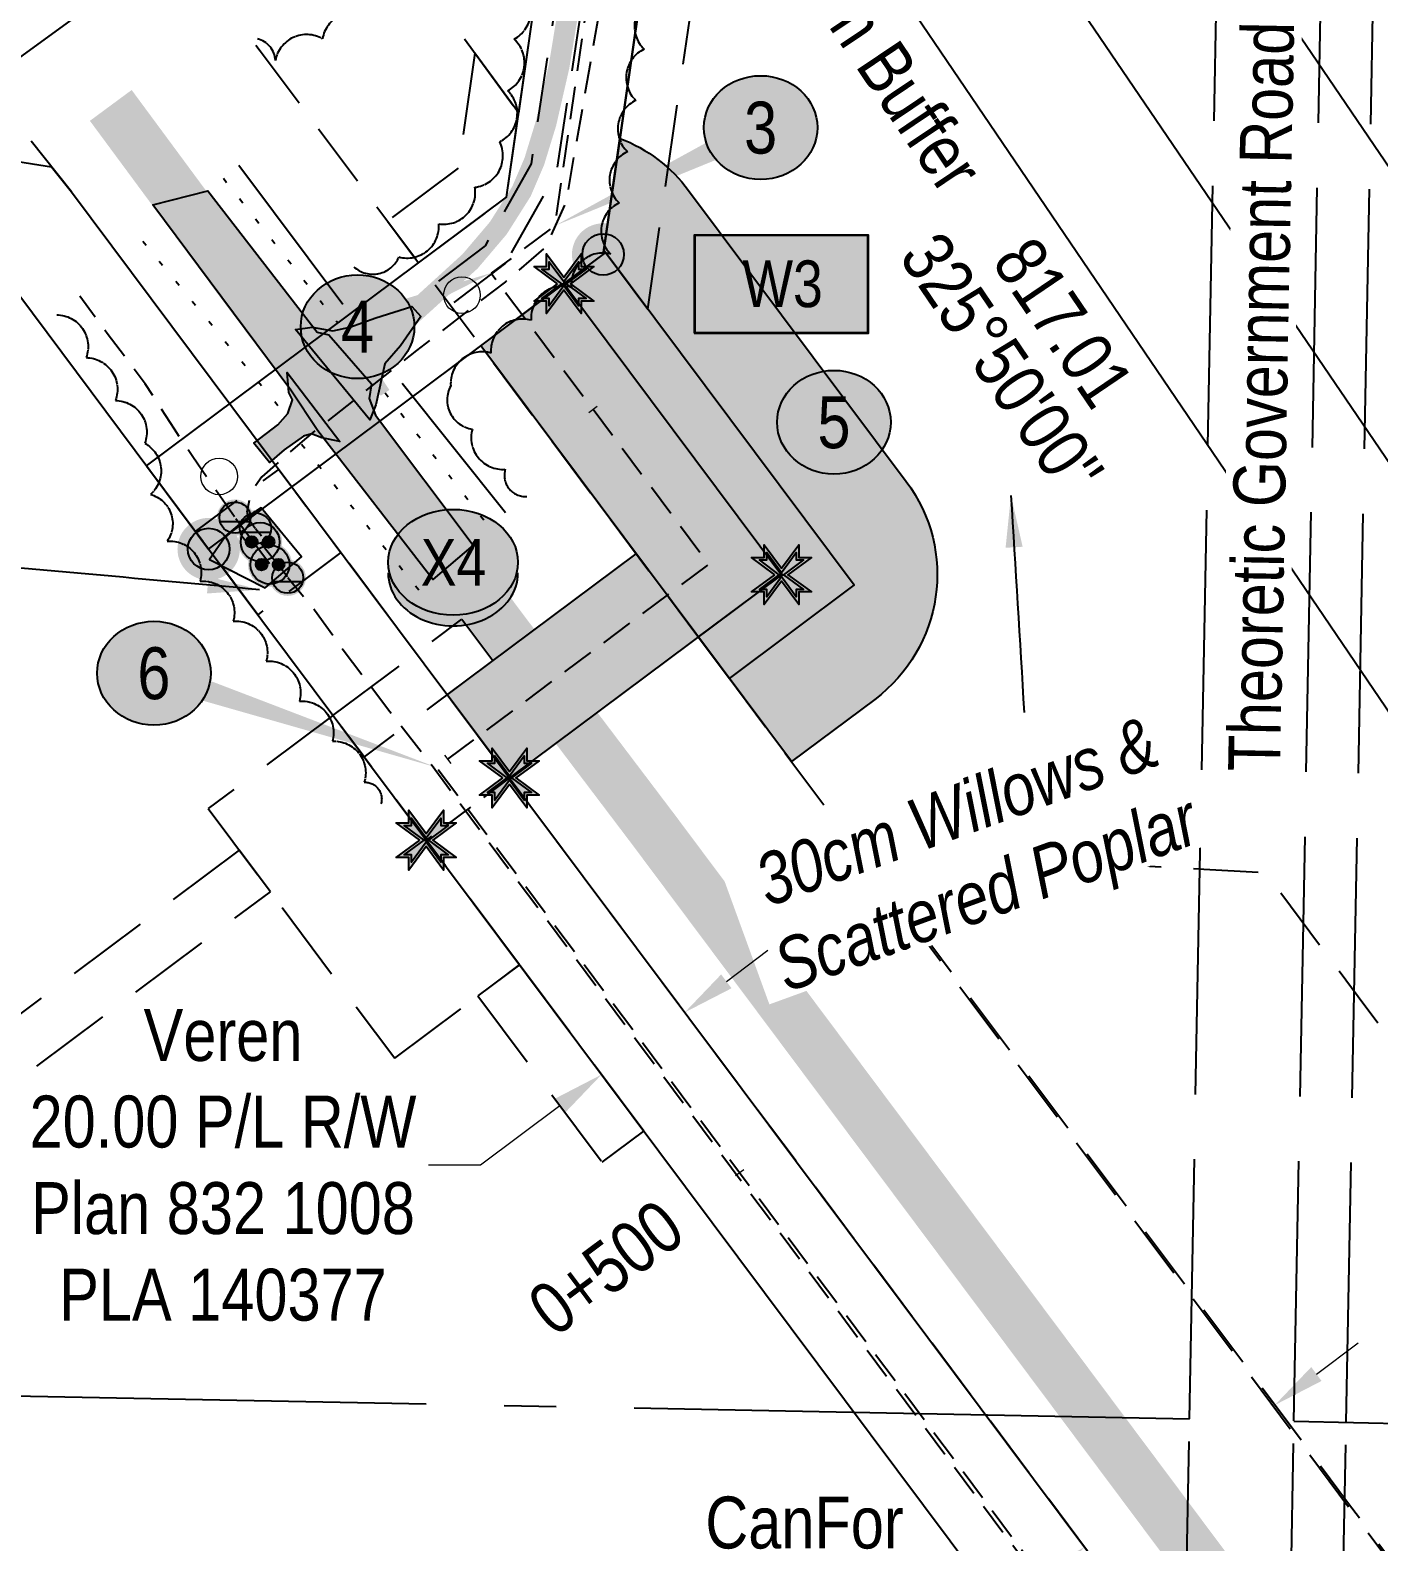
# Model space of a CAD drawing. Extents: x 413456 to 426437, y 6044251 to 6059667.
# Drawn here: x 414150.7 to 414410.4, y 6058723.1 to 6059014.2 of the extents above; entities that cross this region are included whole.
import ezdxf
from ezdxf.enums import TextEntityAlignment as Align

# ---------------------------------------------------------------- set-up
doc = ezdxf.new("R2010")
doc.units = 0
doc.header["$LTSCALE"] = 5
doc.header["$PDSIZE"] = 0.5
for name, pattern in [('0', [1, 1, 0]), ('foc-ACCESSROAD', [3.75, 2.5, -1.25]), ('foc-QUARTERLINE', [33, 25, -3, 2, -3]), ('foc-TIELINE', [1.875, 1.25, -0.625]), ('foc-TOPO', [1, 0.2, -0.8]), ('foc-TRAV', [1.875, 1.25, -0.625]), ('foc-UNSURVEYED', [12.5, 10, -2.5]), ('HIDDEN2', [4.7625, 3.175, -1.5875]), ('UG_PIPE', [1.875, 1.25, -0.625])]:
    doc.linetypes.add(name, pattern=pattern)
doc.layers.get('Defpoints').update_dxf_attribs({"color": 9})
for name, color, linetype in [('AS-FENCE', 48, 'foc-FENCE'), ('AS-PIPE-UG', 44, 'UG_PIPE'), ('AS-ROADS', 254, 'Continuous'), ('AS-SYMBOL', 7, 'Continuous'), ('C-RW', 13, 'Continuous'), ('CG-NOTES', 7, 'Continuous'), ('F-AR', 190, 'foc-ACCESSROAD'), ('F-RW', 190, 'Continuous'), ('F-WS', 190, 'foc-ACCESSROAD'), ('L-BD', 7, 'Continuous'), ('L-MON', 1, 'Continuous'), ('L-QSEC', 8, 'foc-QUARTERLINE'), ('L-ROAD-T', 7, 'Continuous'), ('L-USEC', 7, 'foc-UNSURVEYED'), ('P-BUFFER-H 30m', 51, 'Continuous'), ('P-BUFFER-T', 40, 'Continuous'), ('P-CROSSINGS', 250, 'Continuous'), ('P-ELEVATION', 7, 'Continuous'), ('P-PROPOSED', 10, 'Continuous'), ('P-PROPOSED-H', 21, 'Continuous'), ('P-TEMP-H', 41, 'Continuous'), ('P-TEMP_WORKSPACE', 46, 'Continuous'), ('P-TRAV', 4, 'foc-TRAV'), ('T-BUSH', 110, '0'), ('T-BUSH-T', 110, 'Continuous'), ('T-EXISTING RTF', 220, 'HIDDEN2'), ('T-GENERAL', 48, 'foc-TOPO'), ('T-SLOPE', 48, 'Continuous'), ('T-TIE', 201, 'foc-TIELINE')]:
    doc.layers.add(name, color=color, linetype=linetype)
for name, color, linetype, lineweight in [('AS-GENERAL', 48, 'Continuous', 18), ('C-RW-T', 13, 'Continuous', 9), ('F-AR-T', 190, 'Continuous', 9), ('T-TIE-T', 201, 'Continuous', 18)]:
    doc.layers.add(name, color=color, linetype=linetype, lineweight=lineweight)
doc.layers.add('AS-PIPE-AG', color=7, linetype='Continuous', true_color=0x7d00fa)
doc.layers.add('P-100m WELL BORE BUFFER', color=7, linetype='Continuous', true_color=0xf5ffd6)
doc.styles.add('80', font='ARIALN.TTF', dxfattribs={"height": 10})
doc.styles.add('80CG', font='ARIALN.TTF', dxfattribs={"height": 10})
doc.styles.add('80L', font='ARIALN.TTF', dxfattribs={"height": 10})
doc.styles.add('80LS', font='ARIALNI.TTF', dxfattribs={"height": 10})
doc.styles.add('Crossing', font='ARIALN.TTF', dxfattribs={"height": 10})
doc.styles.add('foc-LtypeFont', font='ARIALN.TTF', dxfattribs={"height": 7.35})
doc.linetypes.add('foc-FENCE', pattern='A,10,-1,["X",foc-LtypeFont,S=0.2,R=0,X=-0.625,Y=-0.75],-1.24', length=12.24)
doc.dimstyles.new('Compass 5 000', dxfattribs={"dimscale": 5, "dimtxt": 9, "dimasz": 2, "dimexe": 0.2, "dimexo": 0.0625, "dimgap": 0.5, "dimtad": 0, "dimtih": 1, "dimtoh": 1, "dimzin": 0, "dimdsep": 46, "dimtxsty": '80CG', "dimcen": 0.1, "dimse1": 1, "dimse2": 1, "dimclrd": 256, "dimclrt": 256, "dimaunit": 1, "dimadec": 4, "dimazin": 0, "dimtfac": 0.06, "dimtofl": 0, "dimtmove": 0, "dimatfit": 1, "dimfxl": 0.2, "dimtolj": 1, "dimtzin": 0, "dimlwd": -1, "dimarcsym": 0})

# ---------------------------------------------------------------- blocks, each defined once
blk = doc.blocks.new('Temp_Area_Small_Pink')
at = {"true_color": 0xff8aff}
h = blk.add_hatch(color=211, dxfattribs=at)
h.dxf.hatch_style = 1
h.paths.add_polyline_path([(-16.83, -9.44), (16.33, -9.44), (16.33, 9.05), (-16.83, 9.05)])
at = {"color": 250}
for points in [[(-17.03, -9.64), (16.53, -9.64), (16.53, 9.25), (-17.03, 9.25)], [(-16.93, -9.54), (16.43, -9.54), (16.43, 9.15), (-16.93, 9.15)]]:
    blk.add_lwpolyline(points, close=True, dxfattribs=at)
at = {"color": 250, "style": '80L'}
blk.add_attdef('TEMPORARY', text='', height=9, dxfattribs=at).set_placement((0, -0.15), align=Align.MIDDLE_CENTER)
blk = doc.blocks.new('*D88')
at = {"layer": 'C-RW-T', "transparency": 16777216}
for p, q in [((414284.76, 6058831.02), (414292.77, 6058837.01)), ((414252.73, 6058807.08), (414237.4, 6058795.62)), ((414237.4, 6058795.62), (414227.4, 6058795.62))]:
    blk.add_line(p, q, dxfattribs=at)
for points in [[(414283.76, 6058832.36), (414285.76, 6058829.69), (414276.75, 6058825.04)], [(414251.73, 6058808.41), (414253.73, 6058805.74), (414260.74, 6058813.07)]]:
    blk.add_solid(points, dxfattribs=at)
at = {"layer": 'Defpoints', "color": 0, "transparency": 16777216}
for p in [(414245.07, 6058867.42), (414229.06, 6058855.45), (414260.74, 6058813.07)]:
    blk.add_point(p, dxfattribs=at)
at = {"layer": 'C-RW-T', "transparency": 16777216, "insert": (414187.86, 6058795.62), "char_height": 10, "attachment_point": 5, "style": '80CG'}
blk.add_mtext('\\A1;Veren\\P20.00 P/L R/W\\PPlan 832 1008\\PPLA 140377', dxfattribs=at)
blk = doc.blocks.new('*D90')
at = {"layer": 'C-RW-T', "transparency": 16777216}
for p, q in [((414394.31, 6058684.45), (414402.32, 6058690.43)), ((414362.28, 6058660.5), (414354.27, 6058654.52)), ((414354.27, 6058654.52), (414344.27, 6058654.52))]:
    blk.add_line(p, q, dxfattribs=at)
for points in [[(414393.32, 6058685.78), (414395.31, 6058683.11), (414386.3, 6058678.46)], [(414361.28, 6058661.84), (414363.28, 6058659.17), (414370.29, 6058666.49)]]:
    blk.add_solid(points, dxfattribs=at)
at = {"layer": 'Defpoints', "color": 0, "transparency": 16777216}
for p in [(414325.39, 6058759.95), (414309.38, 6058747.98), (414370.29, 6058666.49)]:
    blk.add_point(p, dxfattribs=at)
at = {"layer": 'C-RW-T', "transparency": 16777216, "insert": (414304.73, 6058654.52), "char_height": 10, "attachment_point": 5, "style": '80CG'}
blk.add_mtext('\\A1;Veren\\P20.00 P/L R/W\\PPlan 832 1008\\PPLA 140377', dxfattribs=at)
blk = doc.blocks.new('*D97')
at = {"layer": 'C-RW-T', "transparency": 16777216}
for p, q in [((414244, 6059061.98), (414116.34, 6059080.44)), ((414283.58, 6059056.26), (414293.48, 6059054.83))]:
    blk.add_line(p, q, dxfattribs=at)
for points in [[(414244.24, 6059063.63), (414243.76, 6059060.33), (414253.89, 6059060.55)], [(414283.82, 6059057.91), (414283.34, 6059054.61), (414273.68, 6059057.69)]]:
    blk.add_solid(points, dxfattribs=at)
at = {"layer": 'Defpoints', "color": 0, "transparency": 16777216}
for p in [(414273.68, 6059057.69), (414252.92, 6059053.79), (414272.7, 6059050.93)]:
    blk.add_point(p, dxfattribs=at)
at = {"layer": 'C-RW-T', "transparency": 16777216, "insert": (414076.8, 6059080.44), "char_height": 10, "attachment_point": 5, "style": '80CG', "bg_fill": 3, "box_fill_scale": 1.1, "bg_fill_color": 256, "bg_fill_true_color": 13158600, "bg_fill_transparency": 0}
blk.add_mtext('\\A1;Veren\\P20.00 P/L R/W \\PPlan 832 1048\\PPLA 830001', dxfattribs=at)
blk = doc.blocks.new('*D99')
at = {"layer": 'Defpoints', "color": 0, "transparency": 16777216}
for p in [(414258.79, 6059031.38), (414250.57, 6059010.49), (414255.51, 6059009.74)]:
    blk.add_point(p, dxfattribs=at)
at = {"layer": 'F-AR-T', "transparency": 16777216}
for p, q in [((414243.96, 6059033.62), (414186.02, 6059042.39)), ((414268.68, 6059029.88), (414278.56, 6059028.39))]:
    blk.add_line(p, q, dxfattribs=at)
for points in [[(414244.21, 6059035.27), (414243.71, 6059031.98), (414253.85, 6059032.13)], [(414268.93, 6059031.53), (414268.43, 6059028.24), (414258.79, 6059031.38)]]:
    blk.add_solid(points, dxfattribs=at)
at = {"layer": 'F-AR-T', "transparency": 16777216, "insert": (414151.73, 6059042.39), "char_height": 10, "attachment_point": 5, "style": '80CG', "bg_fill": 3, "box_fill_scale": 1.1, "bg_fill_color": 256, "bg_fill_true_color": 13158600, "bg_fill_transparency": 0}
blk.add_mtext('\\A1;PGI\\P5.00 A/R\\PLOC 200764', dxfattribs=at)
blk = doc.blocks.new('*D106')
at = {"layer": 'Defpoints', "color": 0, "transparency": 16777216}
for p in [(414406.77, 6058727.44), (414353.73, 6058722.05), (414370.15, 6058700.07)]:
    blk.add_point(p, dxfattribs=at)
at = {"layer": 'F-AR-T', "transparency": 16777216}
for p, q in [((414398.36, 6058755.4), (414406.37, 6058761.39)), ((414345.72, 6058716.06), (414337.71, 6058710.07)), ((414337.71, 6058710.07), (414327.71, 6058710.07))]:
    blk.add_line(p, q, dxfattribs=at)
for points in [[(414397.36, 6058756.74), (414399.35, 6058754.07), (414390.35, 6058749.42)], [(414344.72, 6058717.39), (414346.71, 6058714.72), (414353.73, 6058722.05)]]:
    blk.add_solid(points, dxfattribs=at)
at = {"layer": 'F-AR-T', "transparency": 16777216, "insert": (414299.81, 6058710.07), "char_height": 10, "attachment_point": 5, "style": '80CG'}
blk.add_mtext('\\A1;CanFor\\P45.72 A/R\\PDLO 3280', dxfattribs=at)
blk = doc.blocks.new('PIG')
h = blk.add_hatch(color=255)
h.dxf.hatch_style = 1
edge = h.paths.add_edge_path()
edge.add_arc((0, 0), 0.85, 0, 360)
at = {"layer": 'AS-SYMBOL'}
h = blk.add_hatch(color=13, dxfattribs=at)
h.dxf.hatch_style = 1
h.paths.add_polyline_path([(-0.101, 0.005, 1), (-0.551, 0.005, 1)])
h = blk.add_hatch(color=13, dxfattribs=at)
h.dxf.hatch_style = 1
h.paths.add_polyline_path([(0.101, 0.005, 1), (0.551, 0.005, 1)])
at = {"layer": 'AS-SYMBOL', "color": 13}
for centre, radius in [((0, 0), 0.75), ((-0.326, 0.005), 0.225), ((0.326, 0.005), 0.225)]:
    blk.add_circle(centre, radius, dxfattribs=at)
blk = doc.blocks.new('RISER')
h = blk.add_hatch(color=255)
h.dxf.hatch_style = 1
edge = h.paths.add_edge_path()
edge.add_arc((0, 0), 0.7, 0, 360)
blk.add_hatch(color=13).paths.add_polyline_path([(0.581, -0.15), (-0.581, -0.15, 0.774597)])
at = {"color": 13}
blk.add_line((-0.581, -0.15), (0.581, -0.15), dxfattribs=at)
blk.add_circle((0, 0), 0.6, dxfattribs=at)
blk = doc.blocks.new('fdia')
at = {"color": 255, "const_width": 1}
blk.add_lwpolyline([(-0.5, 0, 1), (0.5, 0, 1)], format="xyb", close=True, dxfattribs=at)
blk = doc.blocks.new('Fdiaa')
blk.add_blockref('fdia', (0, 0))
blk = doc.blocks.new('fdib')
at = {"color": 1, "const_width": 1.6}
blk.add_lwpolyline([(-0.4, 0, 1), (0.4, 0, 1)], format="xyb", close=True, dxfattribs=at)
at = {"color": 1}
blk.add_circle((0, 0), 0.8, dxfattribs=at)
blk = doc.blocks.new('Fdibb')
blk.add_blockref('fdib', (0, 0))
blk = doc.blocks.new('fdicc')
for name in ['Fdibb', 'Fdiaa']:
    blk.add_blockref(name, (0, 0))
blk = doc.blocks.new('FDI')
blk.add_blockref('fdicc', (0, 0))
blk = doc.blocks.new('*U247')
at = {"layer": 'P-ELEVATION'}
h = blk.add_hatch(color=111, dxfattribs=at)
h.dxf.hatch_style = 1
edge = h.paths.add_edge_path()
edge.add_ellipse((0, 0), major_axis=(-10.94, 0), ratio=0.913794, start_angle=0, end_angle=360)
at = {"layer": 'P-ELEVATION', "color": 7, "flags": 128}
blk.add_lwpolyline([(0, 0, 5, 0, 0), (-39.64, -18.91, 0, 0, 0)], format="xyseb", dxfattribs=at)
at = {"layer": 'P-ELEVATION', "color": 7}
blk.add_ellipse((0, 0), major_axis=(-10.94, 0), ratio=0.913794, dxfattribs=at)
at = {"layer": 'P-ELEVATION', "style": '80'}
blk.add_attdef('BEND', text='', height=10, dxfattribs=at).set_placement((0, 0), align=Align.MIDDLE_CENTER)
blk = doc.blocks.new('*U246')
at = {"layer": 'P-ELEVATION'}
h = blk.add_hatch(color=111, dxfattribs=at)
h.dxf.hatch_style = 1
edge = h.paths.add_edge_path()
edge.add_ellipse((0, 0), major_axis=(-10.94, 0), ratio=0.913794, start_angle=0, end_angle=360)
at = {"layer": 'P-ELEVATION', "color": 7, "flags": 128}
blk.add_lwpolyline([(0, 0, 5, 0, 0), (54.47, -18.16, 0, 0, 0)], format="xyseb", dxfattribs=at)
at = {"layer": 'P-ELEVATION', "color": 7}
blk.add_ellipse((0, 0), major_axis=(-10.94, 0), ratio=0.913794, dxfattribs=at)
at = {"layer": 'P-ELEVATION', "style": '80'}
blk.add_attdef('BEND', text='', height=10, dxfattribs=at).set_placement((0, 0), align=Align.MIDDLE_CENTER)
blk = doc.blocks.new('TEMP')
h = blk.add_hatch(color=255)
h.dxf.hatch_style = 1
h.paths.add_polyline_path([(0, 0.251), (-0.666, 1.152), (-0.666, 0.666), (-1.152, 0.666), (-0.251, 0), (-1.152, -0.666), (-0.666, -0.666), (-0.666, -1.152), (0, -0.251), (0.666, -1.152), (0.666, -0.666), (1.152, -0.666), (0.251, 0), (1.152, 0.666), (0.666, 0.666), (0.666, 1.152)])
h.paths.add_polyline_path([(0.566, 0.849), (0.566, 0.566), (0.849, 0.566), (0.083, 0), (0.849, -0.566), (0.566, -0.566), (0.566, -0.849), (0, -0.083), (-0.566, -0.849), (-0.566, -0.566), (-0.849, -0.566), (-0.083, 0), (-0.849, 0.566), (-0.566, 0.566), (-0.566, 0.849), (0, 0.083)], flags=16)
h = blk.add_hatch(color=1)
h.dxf.hatch_style = 1
h.paths.add_polyline_path([(0, 0.083), (-0.566, 0.849), (-0.566, 0.566), (-0.849, 0.566), (-0.083, 0), (-0.849, -0.566), (-0.566, -0.566), (-0.566, -0.849), (0, -0.083), (0.566, -0.849), (0.566, -0.566), (0.849, -0.566), (0.083, 0), (0.849, 0.566), (0.566, 0.566), (0.566, 0.849)])
at = {"color": 1}
for p, q in [((-0.083, 0), (0.083, 0)), ((0, 0.083), (0, -0.083))]:
    blk.add_line(p, q, dxfattribs=at)
at = {"color": 255, "flags": 128}
blk.add_lwpolyline([(-0.251, 0), (-1.152, 0.666), (-0.666, 0.666), (-0.666, 1.152), (0, 0.251), (0.666, 1.152), (0.666, 0.666), (1.152, 0.666), (0.251, 0), (1.152, -0.666), (0.666, -0.666), (0.666, -1.152), (0, -0.251), (-0.666, -1.152), (-0.666, -0.666), (-1.152, -0.666)], close=True, dxfattribs=at)
at = {"color": 1, "flags": 128}
blk.add_lwpolyline([(-0.083, 0), (-0.849, 0.566), (-0.566, 0.566), (-0.566, 0.849), (0, 0.083), (0.566, 0.849), (0.566, 0.566), (0.849, 0.566), (0.083, 0), (0.849, -0.566), (0.566, -0.566), (0.566, -0.849), (0, -0.083), (-0.566, -0.849), (-0.566, -0.566), (-0.849, -0.566)], close=True, dxfattribs=at)
blk = doc.blocks.new('xing2')
h = blk.add_hatch(color=50)
h.dxf.hatch_style = 1
edge = h.paths.add_edge_path()
edge.add_ellipse((0, 0), major_axis=(-12.5, 0), ratio=0.816297, start_angle=0, end_angle=360)
h = blk.add_hatch(color=250)
h.dxf.hatch_style = 1
edge = h.paths.add_edge_path()
edge.add_ellipse((0, -2.05), major_axis=(-12.5, 0), ratio=0.816297, start_angle=0, end_angle=180)
edge.add_line((12.5, -2.05), (12.5, 0))
edge.add_ellipse((0, 0), major_axis=(-12.5, 0), ratio=0.816297, start_angle=0, end_angle=180, ccw=False)
edge.add_line((-12.5, 0), (-12.5, -2.05))
at = {"color": 250}
blk.add_ellipse((0, 0), major_axis=(-12.5, 0), ratio=0.816297, dxfattribs=at)
blk.add_ellipse((0, -2.05), major_axis=(-12.5, 0), ratio=0.816297, start_param=0, end_param=3.141593, dxfattribs=at)
at = {"color": 250, "style": 'Crossing'}
blk.add_attdef('CROSSING', text='', height=9, dxfattribs=at).set_placement((0.09, 0.02), align=Align.MIDDLE_CENTER)
at = {"color": 250, "style": 'Crossing', "flags": 1}
for tag, p in [('OWNER', (0.09, -12.49)), ('DESCRIPTION', (0.09, -25.77)), ('LOCATION', (0.09, -39.3)), ('DWG_REF', (0.09, -52.84))]:
    blk.add_attdef(tag, text='', height=9, dxfattribs=at).set_placement(p, align=Align.MIDDLE_CENTER)
blk = doc.blocks.new('*U294')
at = {"layer": 'P-ELEVATION'}
h = blk.add_hatch(color=111, dxfattribs=at)
h.dxf.hatch_style = 1
edge = h.paths.add_edge_path()
edge.add_ellipse((0, 0), major_axis=(-10.94, 0), ratio=0.913794, start_angle=0, end_angle=360)
at = {"layer": 'P-ELEVATION', "color": 7, "flags": 128}
blk.add_lwpolyline([(0, 0, 5, 0, 0), (-24.11, -27.34, 0, 0, 0)], format="xyseb", dxfattribs=at)
at = {"layer": 'P-ELEVATION', "color": 7}
blk.add_ellipse((0, 0), major_axis=(-10.94, 0), ratio=0.913794, dxfattribs=at)
at = {"layer": 'P-ELEVATION', "style": '80'}
blk.add_attdef('BEND', text='', height=10, dxfattribs=at).set_placement((0, 0), align=Align.MIDDLE_CENTER)
blk = doc.blocks.new('*U300')
at = {"layer": 'P-ELEVATION'}
h = blk.add_hatch(color=111, dxfattribs=at)
h.dxf.hatch_style = 1
edge = h.paths.add_edge_path()
edge.add_ellipse((0, 0), major_axis=(-10.94, 0), ratio=0.913794, start_angle=0, end_angle=360)
at = {"layer": 'P-ELEVATION', "color": 7, "flags": 128}
blk.add_lwpolyline([(0, 0, 5, 0, 0), (25.88, 10.4, 0, 0, 0)], format="xyseb", dxfattribs=at)
at = {"layer": 'P-ELEVATION', "color": 7}
blk.add_ellipse((0, 0), major_axis=(-10.94, 0), ratio=0.913794, dxfattribs=at)
at = {"layer": 'P-ELEVATION', "style": '80'}
blk.add_attdef('BEND', text='', height=10, dxfattribs=at).set_placement((0, 0), align=Align.MIDDLE_CENTER)

msp = doc.modelspace()

# ---------------------------------------------------------------- hatches: boundary and pattern name
at = {"layer": 'AS-ROADS'}
h = msp.add_hatch(color=256, dxfattribs=at)
h.dxf.hatch_style = 1
h.paths.add_polyline_path([(414236.029, 6058915.007), (414228.277, 6058908.436), (414206.145, 6058937.06), (414200.904, 6058944.868), (414174.376, 6058980.534), (414184.943, 6058983.23), (414205.991, 6058956.008), (414208.259, 6058955.538), (414216.46, 6058946.06), (414215.992, 6058943.243), (414217.213, 6058940.077)])
h = msp.add_hatch(color=256, dxfattribs=at)
h.dxf.hatch_style = 1
h.paths.add_polyline_path([(414217.302, 6058958.814), (414224.196, 6058960.984), (414225.953, 6058959.042), (414222.044, 6058953.38), (414218.994, 6058949.962), (414217.29, 6058942.02), (414216.107, 6058939.141), (414201.79, 6058956.583), (414205.024, 6058956.991), (414208.977, 6058956.276), (414212.249, 6058956.991)])
h = msp.add_hatch(color=256, dxfattribs=at)
h.dxf.hatch_style = 1
h.paths.add_polyline_path([(414200.504, 6058944.45), (414200.215, 6058948.239), (414210.336, 6058934.992), (414206.899, 6058935.711), (414204.918, 6058936.478), (414203.353, 6058936.009), (414199.63, 6058933.386), (414196.823, 6058930.923), (414193.819, 6058934.66), (414198.396, 6058938.191), (414200.356, 6058940.385), (414201.227, 6058942.996)])
at = {"layer": 'P-BUFFER-H 30m'}
h = msp.add_hatch(color=256, dxfattribs=at)
h.dxf.hatch_style = 1
edge = h.paths.add_edge_path()
edge.add_arc((414253.485, 6058965.383), 29.987, 36.77538, 68.90893, ccw=False)
edge.add_line((414277.504, 6058983.335), (414319.393, 6058927.291))
edge.add_arc((414295.374, 6058909.338), 29.987, -53.22462, 36.77538, ccw=False)
edge.add_line((414313.326, 6058885.319), (414297.314, 6058873.351))
edge.add_line((414297.314, 6058873.351), (414237.48, 6058953.403))
edge.add_line((414237.48, 6058953.403), (414261.038, 6058971))
edge.add_line((414261.038, 6058971), (414264.275, 6058993.361))
at = {"layer": 'P-PROPOSED-H'}
h = msp.add_hatch(color=256, dxfattribs=at)
h.dxf.hatch_style = 1
h.paths.add_polyline_path([(414295.374, 6058909.338), (414242.996, 6058870.19), (414231.028, 6058886.202), (414267.393, 6058913.383), (414237.472, 6058953.415), (414253.485, 6058965.383)])
at = {"layer": 'P-TEMP-H'}
h = msp.add_hatch(color=256, dxfattribs=at)
h.dxf.hatch_style = 1
h.paths.add_polyline_path([(414261.505, 6058971.348), (414253.485, 6058965.383), (414295.374, 6058909.338), (414279.361, 6058897.37), (414285.345, 6058889.363), (414309.364, 6058907.316)])

# ---------------------------------------------------------------- linework, layer by layer
at = {"layer": 'AS-FENCE', "flags": 128}
msp.add_lwpolyline([(414188.304, 6058916.656), (414185.249, 6058912.23), (414195.947, 6058906.806), (414202.999, 6058912.76), (414195.233, 6058922.23), (414194.112, 6058921.524)], dxfattribs=at)
at = {"layer": 'AS-GENERAL', "flags": 128}
for points, const_width in [([(414210.015, 6058957.781), (414219.065, 6058944.361)], 1.999), ([(414188.304, 6058916.656), (414194.112, 6058921.524)], 0.5)]:
    msp.add_lwpolyline(points, dxfattribs=dict(at, const_width=const_width))
at = {"layer": 'AS-GENERAL'}
for centre in [(414233.858, 6058963.172), (414187.122, 6058928.258)]:
    msp.add_circle(centre, 3.524, dxfattribs=at)
at = {"layer": 'AS-PIPE-AG', "flags": 128}
for points in [[(414196.834, 6058911.42), (414190.302, 6058920.089)], [(414194.14, 6058918.202), (414195.256, 6058916.802)], [(414195.085, 6058915.523), (414200.26, 6058908.959)]]:
    msp.add_lwpolyline(points, dxfattribs=at)
at = {"layer": 'AS-PIPE-UG', "flags": 128}
for points in [[(414275.55, 6059137.468), (414276.806, 6059132.738), (414276.337, 6059127.432), (414276.453, 6059121.688), (414276.302, 6059102.065), (414269.752, 6059075.371), (414267.646, 6059064.747), (414265.465, 6059050.542), (414263.329, 6059035.177), (414253.859, 6058981.048), (414249.951, 6058972.417), (414242.213, 6058965.73), (414225.118, 6058952.527), (414203.524, 6058935.399), (414195.314, 6058928.159), (414193.858, 6058926.101), (414192.936, 6058923.888), (414192.46, 6058921.358), (414193.096, 6058919.664), (414194.064, 6058918.306)], [(414190.063, 6058920.502), (414182.053, 6058932.015), (414178.515, 6058937.336), (414172.887, 6058946.118), (414165.583, 6058955.759), (414160.303, 6058962.994)], [(415013.81, 6057825.514), (414991.353, 6057854.7), (414934.456, 6057929.698), (414759.483, 6058163.631), (414568.896, 6058422.579), (414403.322, 6058637.155), (414227.724, 6058873.014), (414219.982, 6058882.955), (414210.979, 6058894.781), (414205.494, 6058902.518), (414200.319, 6058908.749)]]:
    msp.add_lwpolyline(points, dxfattribs=at)
at = {"layer": 'AS-ROADS', "flags": 128}
for points, const_width in [([(414334.568, 6059146.881), (414315.747, 6059131.76), (414291.124, 6059111.074), (414279.4, 6059101.015), (414273.402, 6059095.478), (414269.906, 6059092.037), (414265.226, 6059084.505), (414262.747, 6059077.875), (414261.461, 6059071.969), (414259.756, 6059062.062), (414257.479, 6059043.109), (414254.839, 6059021.005), (414252.553, 6059007.184), (414250.06, 6058996.318), (414247.788, 6058988.906), (414245.309, 6058983.126), (414240.854, 6058976.073), (414235.437, 6058969.694), (414221.638, 6058957.125), (414209.422, 6058947.954)], 3.998), ([(414166.253, 6058999.705), (414193.452, 6058962.875), (414227.645, 6058917.499), (414241.541, 6058898.813), (414270.734, 6058860.244), (414778.798, 6058180.154), (414953.433, 6057945.311), (414963.33, 6057931.94), (414977.822, 6057914.641), (415005.21, 6057886.425), (415028.571, 6057863.542), (415045.297, 6057848.482), (415051.329, 6057843.421)], 9.996)]:
    msp.add_lwpolyline(points, dxfattribs=dict(at, const_width=const_width))
for points in [[(414236.029, 6058915.007), (414228.277, 6058908.436), (414206.145, 6058937.06), (414200.904, 6058944.868), (414174.376, 6058980.534), (414184.943, 6058983.23), (414205.991, 6058956.008), (414208.259, 6058955.538), (414216.46, 6058946.06), (414215.992, 6058943.243), (414217.213, 6058940.077)], [(414200.504, 6058944.45), (414200.215, 6058948.239), (414210.336, 6058934.992), (414206.899, 6058935.711), (414204.918, 6058936.478), (414203.353, 6058936.009), (414199.63, 6058933.386), (414196.823, 6058930.923), (414193.819, 6058934.66), (414198.396, 6058938.191), (414200.356, 6058940.385), (414201.227, 6058942.996)]]:
    msp.add_lwpolyline(points, close=True, dxfattribs=at)
msp.add_lwpolyline([(414217.302, 6058958.814), (414224.196, 6058960.984), (414225.953, 6058959.042), (414222.044, 6058953.38), (414218.994, 6058949.962), (414217.29, 6058942.02), (414216.107, 6058939.141), (414201.79, 6058956.583), (414205.024, 6058956.991), (414208.977, 6058956.276), (414212.249, 6058956.991), (414217.302, 6058958.814)], dxfattribs=at)
at = {"layer": 'C-RW'}
for points in [[(414173.129, 6058930.282), (414242.44, 6058982.06), (414257.322, 6059084.856), (414264.972, 6059137.08), (414266.054, 6059144.688), (413984.834, 6059558.922), (413964.074, 6059589.5), (413915.998, 6059660.319)], [(413928.245, 6059660.078), (413976.32, 6059589.259), (413997.079, 6059558.681), (414244.751, 6059193.842), (414274.427, 6059150.152), (414284.752, 6059134.183), (414277.105, 6059081.975), (414261.038, 6058971)], [(414185.094, 6058914.266), (414261.038, 6058971)]]:
    msp.add_lwpolyline(points, dxfattribs=at)
msp.add_lwpolyline([(413468.105, 6058539.008), (413472.81, 6058542.475), (413497.296, 6058560.516), (413569.548, 6058613.752), (413606.32, 6058640.844), (413736.561, 6058759.342), (413766.657, 6058786.729), (413788.835, 6058806.908), (413816.057, 6058831.681), (414012.329, 6059010.306), (414047.714, 6059004.736), (414048.94, 6059004.543), (414072.297, 6059000.867), (414072.7, 6059000.803), (414099.361, 6058996.608), (414126.406, 6058992.35), (414154.836, 6058987.875), (414158.665, 6058983.043), (414201.109, 6058926.231), (414767.101, 6058168.976, -0.0006318), (414767.131, 6058168.936), (414942.855, 6057932.587), (415203.176, 6057603.01)], format="xyb", dxfattribs=at)
at = {"layer": 'F-AR', "flags": 128}
for points in [[(414158.665, 6058983.043), (414117.162, 6059035.411), (414112.973, 6059040.853), (414100.602, 6059056.895), (414026.164, 6059153.423), (413979.2, 6059214.322), (413724.809, 6059564.06), (413702.546, 6059594.668), (413650.994, 6059665.547)], [(414194.189, 6059011.286), (414195.036, 6059010.215)], [(415556.042, 6057613.552), (415517.264, 6057613.555), (415432.685, 6057624.631), (415410.054, 6057627.847), (415319.915, 6057640.658), (415296.517, 6057643.983), (415290.45, 6057648.73), (415284.293, 6057653.546), (415247.428, 6057682.388), (415244.821, 6057684.428), (415244.039, 6057685.04), (415220.14, 6057697.466), (415206.402, 6057704.608), (415190.181, 6057713.043), (415176.649, 6057721.804), (415130.546, 6057751.655), (415051.009, 6057815.157), (415020.628, 6057840.898), (415004.448, 6057854.608), (414942.855, 6057932.587), (414767.116, 6058168.956), (414210.548, 6058913.602)]]:
    msp.add_lwpolyline(points, dxfattribs=at)
for points in [[(414242.225, 6058969.346), (414231.871, 6058961.408), (414228.879, 6058965.411), (414238.371, 6058972.688), (414247.239, 6058988.459), (414260.493, 6059076.039), (414268.984, 6059092.343), (414271.699, 6059097.558), (414280.44, 6059104.447), (414288.873, 6059111.094), (414314.052, 6059130.941), (414336.97, 6059148.991), (414341.722, 6059154.72), (414346.984, 6059161.069), (414341.643, 6059168.991), (414345.745, 6059171.749), (414350.211, 6059165.12), (414353.181, 6059160.714), (414344.644, 6059150.415), (414340.522, 6059145.441), (414339.76, 6059144.841), (414316.868, 6059126.797), (414291.688, 6059106.95), (414279.402, 6059097.265), (414275.636, 6059094.297), (414272.173, 6059087.647), (414265.311, 6059074.469), (414252.044, 6058986.806), (414242.225, 6058969.346)], [(414461.346, 6058659.347), (414460.472, 6058655.628), (414459.002, 6058657.594), (414447.033, 6058673.608), (414404.565, 6058730.425), (414392.192, 6058746.978), (414375.141, 6058769.789), (414310.446, 6058856.342), (414376.707, 6058852.61), (414388.614, 6058851.94), (414406.412, 6058828.128), (414468.289, 6058745.346), (414478.382, 6058731.843), (414468.461, 6058689.627), (414461.346, 6058659.347)]]:
    msp.add_lwpolyline(points, close=True, dxfattribs=at)
msp.add_lwpolyline([(414195.036, 6059010.215), (414237.48, 6058953.403), (414803.466, 6058196.157, -0.0006318), (414803.565, 6058196.024), (414978.893, 6057960.207), (415027.314, 6057898.904)], format="xyb", dxfattribs=at)
at = {"layer": 'F-RW'}
for p, q in [((414312.142, 6059135.447), (414735.399, 6058511.867)), ((414282.903, 6059121.624), (414744.8, 6058441.038))]:
    msp.add_line(p, q, dxfattribs=at)
msp.add_lwpolyline([(414173.129, 6058930.281), (414242.44, 6058982.06), (414257.32, 6059084.839, -0.0004141), (414257.325, 6059084.872), (414266.08, 6059144.649)], format="xyb", dxfattribs=at)
for points in [[(414185.094, 6058914.266), (414261.038, 6058971), (414277.105, 6059081.975), (414284.752, 6059134.183)], [(414260.486, 6059106.457), (414257.869, 6059088.589), (414178.509, 6059030.724), (414141.562, 6059003.78), (414134.216, 6058998.422), (414126.406, 6058992.35), (414104.759, 6058975.518), (414090.003, 6058964.044), (413974.289, 6058874.072), (413870.562, 6058770.672), (413854.389, 6058757.009), (413785.698, 6058699.017), (413723.96, 6058635.155), (413567.326, 6058497.318), (413565.262, 6058495.502), (413542.685, 6058475.634), (413471.618, 6058413.096), (413465.546, 6058404.982)], [(415147.71, 6057941.982), (414982.417, 6058145.612), (414746.87, 6058389.796), (414722.469, 6058425.883), (414260.503, 6059106.57)], [(414751.088, 6058157.008), (414185.094, 6058914.266), (414142.65, 6058971.078), (414077.709, 6058979.777), (414050.642, 6058984.037), (414048.251, 6058984.413), (414029.969, 6058987.291), (414028.703, 6058987.49), (414018.694, 6058989.066), (413970.281, 6058945), (413937.544, 6058915.208), (413916.784, 6058896.36), (413890.294, 6058872.209), (413878.536, 6058861.509), (413857.774, 6058842.614), (413849.147, 6058834.762), (413832.667, 6058819.764), (413802.295, 6058792.123), (413788.056, 6058779.168), (413765.636, 6058758.766), (413726.915, 6058723.538), (413720.575, 6058717.77)]]:
    msp.add_lwpolyline(points, dxfattribs=at)
at = {"layer": 'F-RW', "flags": 128}
msp.add_lwpolyline([(414173.129, 6058930.281), (414185.094, 6058914.266)], dxfattribs=at)
at = {"layer": 'F-WS', "flags": 128}
msp.add_lwpolyline([(414210.548, 6058913.602), (414194.536, 6058901.633), (414185.803, 6058913.316), (414182.563, 6058917.652), (414198.576, 6058929.622), (414201.812, 6058925.293), (414210.548, 6058913.602)], close=True, dxfattribs=at)
at = {"layer": 'L-QSEC'}
for p, q in [((413607.123, 6058761.91), (414373.928, 6058746.761)), ((414394.044, 6058746.331), (415160.992, 6058729.936))]:
    msp.add_line(p, q, dxfattribs=at)
at = {"layer": 'L-USEC'}
for p, q in [((414373.928, 6058746.761), (414389.136, 6059550.965)), ((414394.045, 6058746.381), (414409.252, 6059550.533)), ((414404.083, 6058746.117), (414419.292, 6059550.317)), ((414358.721, 6057942.563), (414373.928, 6058746.761)), ((414378.838, 6057942.182), (414394.045, 6058746.381)), ((414388.877, 6057941.922), (414404.083, 6058746.117))]:
    msp.add_line(p, q, dxfattribs=at)
at = {"layer": 'P-BUFFER-H 30m'}
msp.add_lwpolyline([(414264.275, 6058993.361, -0.1411351), (414277.504, 6058983.335), (414319.393, 6058927.291, -0.4142135), (414313.326, 6058885.319), (414297.314, 6058873.351), (414237.48, 6058953.403), (414261.038, 6058971)], format="xyb", close=True, dxfattribs=at)
at = {"layer": 'P-PROPOSED'}
msp.add_lwpolyline([(414295.374, 6058909.338), (414242.996, 6058870.19), (414231.028, 6058886.202), (414267.393, 6058913.383), (414237.472, 6058953.415), (414253.485, 6058965.383)], close=True, dxfattribs=at)
at = {"layer": 'P-TEMP_WORKSPACE'}
msp.add_lwpolyline([(414261.505, 6058971.348), (414253.485, 6058965.383), (414295.374, 6058909.338), (414279.361, 6058897.37), (414285.345, 6058889.363), (414309.364, 6058907.316), (414261.505, 6058971.348)], close=True, dxfattribs=at)
at = {"layer": 'P-TRAV', "flags": 128}
msp.add_lwpolyline([(414242.996, 6058870.19), (414226.983, 6058858.221)], dxfattribs=at)
at = {"layer": 'T-BUSH', "flags": 128}
for points in [[(414307.3, 6059037.84, 0.5205671), (414300.942, 6059045.553, 0.5205671), (414294.583, 6059053.266, 0.5205671), (414288.273, 6059061.016, 0.5205671), (414282.156, 6059068.922, 0.5205671), (414278.546, 6059069.735, 0.5205671), (414276.942, 6059059.869, 0.5205671), (414275.337, 6059050.003, 0.5205671), (414273.733, 6059040.137, 0.5205671), (414272.128, 6059030.271, 0.5205671), (414270.524, 6059020.405, 0.5205671), (414268.919, 6059010.539, 0.5205671), (414267.315, 6059000.673, 0.5205671), (414265.711, 6058990.807, 0.5205671), (414264.106, 6058980.941, 0.5205671), (414262.502, 6058971.075, 0.5205671), (414254.938, 6058964.652, 0.5205671), (414247.192, 6058958.335, 0.5205671), (414239.445, 6058952.017, 0.5205671), (414231.699, 6058945.7, 0.5205671), (414235.861, 6058937.35, 0.5205671), (414242.2, 6058929.625, 0.5205671), (414246.324, 6058924.373, 0.5205671)], [(414213.017, 6058968.648, 0.5205671), (414221.714, 6058970.523, 0.5205671), (414229.397, 6058976.917, 0.5205671), (414236.32, 6058983.937, 0.5205671), (414241.125, 6058992.702, 0.5205671), (414242.668, 6059002.52, 0.5205671), (414243.893, 6059012.441, 0.5205671), (414245.081, 6059022.366, 0.5205671), (414246.268, 6059032.29, 0.5205671), (414247.455, 6059042.215, 0.5205671), (414250.835, 6059051.147, 0.5205671), (414251.077, 6059061.14, 0.5205671), (414248.679, 6059064.605, 0.5205671), (414241.908, 6059057.252, 0.5205671), (414232.425, 6059054.744, 0.5205671), (414223.853, 6059049.789, 0.5205671), (414216.557, 6059043.315, 0.5205671), (414219.267, 6059033.694, 0.5205671), (414221.977, 6059024.072, 0.5205671), (414215.987, 6059016.873, 0.5205671), (414207.025, 6059012.519, 0.5205671), (414197.944, 6059008.342, 0.3275286), (414194.517, 6059012.533, 0.5195959)], [(414155.842, 6058959.375, -0.5205671), (414161.491, 6058951.129, -0.5205671), (414167.14, 6058942.882, -0.5205671), (414172.788, 6058934.636, -0.5205671), (414173.903, 6058924.788, -0.5205671), (414177.097, 6058915.798, -0.5205671), (414183.463, 6058908.092, -0.5205671), (414189.829, 6058900.386, -0.5205671), (414196.195, 6058892.679, -0.5205671), (414202.561, 6058884.973, -0.5205671), (414208.927, 6058877.267, -0.5205671), (414215.055, 6058869.371, -0.5205671), (414218.256, 6058865.179, -0.5205671)]]:
    msp.add_lwpolyline(points, format="xyb", dxfattribs=at)
at = {"layer": 'T-EXISTING RTF'}
for points in [[(414257.869, 6059088.589), (414206.309, 6059050.994), (414244.781, 6058998.232)], [(414261.156, 6058971.815), (414269.617, 6058960.495), (414282.487, 6059049.386), (414293.945, 6059057.163), (414288.331, 6059065.434), (414273.226, 6059055.181)], [(414244.781, 6058998.232), (414236.353, 6059009.791), (414233.14, 6058987.59), (414219.532, 6058977.428), (414225.516, 6058969.417), (414242.44, 6058982.06)], [(414239.835, 6058892.785), (414215.015, 6058874.234), (414209.031, 6058882.24), (414233.851, 6058900.791)], [(414220.917, 6058816.25), (414244.936, 6058834.202), (414209.031, 6058882.24), (414185.012, 6058864.288)], [(414126.945, 6058808.408), (414132.929, 6058800.402), (414196.98, 6058848.275), (414190.996, 6058856.281)], [(414260.866, 6058796.192), (414268.873, 6058802.177), (414244.936, 6058834.202), (414236.929, 6058828.218)]]:
    msp.add_lwpolyline(points, close=True, dxfattribs=at)
at = {"layer": 'T-GENERAL', "flags": 128}
for points in [[(414187.925, 6058985.674), (414210.013, 6058957.78)], [(414198.445, 6058941.841), (414170.876, 6058975.394)], [(414219.053, 6058944.359), (414239.039, 6058918.615)], [(414225.53, 6058906.336), (414202.956, 6058934.47)]]:
    msp.add_lwpolyline(points, dxfattribs=at)
at = {"layer": 'T-SLOPE', "flags": 128}
for points in [[(414190.909, 6058988.177), (414210.921, 6058961.419)], [(414222.354, 6058946.202), (414242.261, 6058921.3)]]:
    msp.add_lwpolyline(points, dxfattribs=at)
at = {"layer": 'T-TIE-T'}
for p, q in [((414258.297, 6058940.58), (414259.899, 6058941.777)), ((414230.503, 6058874.58), (414231.701, 6058872.978)), ((414286.505, 6058793.611), (414288.107, 6058794.808))]:
    msp.add_line(p, q, dxfattribs=at)

# ---------------------------------------------------------------- block references
at = {"layer": 'AS-SYMBOL', "color": 6, "xscale": 4.997817849999856, "yscale": 4.997817849999856, "zscale": 4.997817849999856}
for name, p in [('RISER', (414190.168, 6058920.326)), ('RISER', (414194.112, 6058918.258)), ('PIG', (414195.008, 6058915.629)), ('PIG', (414196.915, 6058911.264)), ('RISER', (414200.319, 6058908.749))]:
    msp.add_blockref(name, p, dxfattribs=at)
at = {"layer": 'CG-NOTES', "xscale": 0.99956357, "yscale": 0.99956357, "zscale": 0.99956357}
for name, p, values in [('*U247', (414291.365, 6058995.431), {'BEND': '3'}), ('*U300', (414213.753, 6058957.085), {'BEND': '4'}), ('*U294', (414305.481, 6058938.688), {'BEND': '5'}), ('*U246', (414174.559, 6058890.365), {'BEND': '6'})]:
    msp.add_blockref(name, p, dxfattribs=at).add_auto_attribs(values)
at = {"layer": 'L-MON', "color": 3, "xscale": 4.999999999999877, "yscale": 4.999999999999877, "zscale": 4.999999999999877}
for p in [(414261.038, 6058971), (414185.094, 6058914.266)]:
    msp.add_blockref('FDI', p, dxfattribs=at)
at = {"layer": 'L-MON', "xscale": 4.999999999999984, "yscale": 4.999999999999984, "zscale": 4.999999999999984}
for p in [(414253.497, 6058965.366), (414295.374, 6058909.338), (414242.996, 6058870.19), (414226.983, 6058858.221)]:
    msp.add_blockref('TEMP', p, dxfattribs=at)
at = {"layer": 'P-100m WELL BORE BUFFER', "xscale": 0.999045246310749, "yscale": 0.999045246310749, "zscale": 0.999045246310749}
msp.add_blockref('Temp_Area_Small_Pink', (414295.605, 6058965.501), dxfattribs=at).add_auto_attribs({'TEMPORARY': 'W3'})
at = {"layer": 'P-CROSSINGS', "color": 6, "xscale": 0.99956357, "yscale": 0.99956357, "zscale": 0.99956357}
msp.add_blockref('xing2', (414232.153, 6058911.721), dxfattribs=at).add_auto_attribs({'CROSSING': 'X4'})

# ---------------------------------------------------------------- texts
at = {"layer": 'L-BD', "style": '80L'}
for s, height, p in [("325°50'00''", 9.99564, (414337.88, 6058949.887)), ('817.01', 9.9956, (414349.666, 6058957.886))]:
    msp.add_text(s, height=height, rotation=304.1658, dxfattribs=at).set_placement(p, align=Align.MIDDLE)
at = {"layer": 'P-BUFFER-T', "insert": (414303.526, 6059034.094), "char_height": 9.9905, "attachment_point": 1, "rotation": 303.90196, "style": '80L'}
msp.add_mtext_dynamic_manual_height_columns('30m Buffer', width=80.97098, gutter_width=49.93, heights=[0], dxfattribs=at)
at = {"layer": 'T-TIE-T', "insert": (414258.577, 6058779.925), "char_height": 10, "width": 31.70982, "attachment_point": 2, "rotation": 36.77538, "style": '80L'}
msp.add_mtext('0+500', dxfattribs=at)

# ---------------------------------------------------------------- dimensions: what is measured, and where the dimension line sits
at = {"layer": 'C-RW-T'}
dim = msp.add_linear_dim(base=(414370.291, 6058666.491), p1=(414325.392, 6058759.951), p2=(414309.379, 6058747.982), angle=216.77679, text='Veren\\P20.00 P/L R/W\\PPlan 832 1008\\PPLA 140377', dimstyle='Compass 5 000', dxfattribs=at)
dim.commit()
dim.dimension.update_dxf_attribs({"geometry": '*D90', "text_midpoint": (414304.733, 6058654.515), "dimtype": 161})
at = {"layer": 'F-AR-T'}
dim = msp.add_linear_dim(base=(414353.727, 6058722.046), p1=(414406.774, 6058727.435), p2=(414370.155, 6058700.066), angle=216.7744, text='CanFor\\P45.72 A/R\\PDLO 3280', dimstyle='Compass 5 000', dxfattribs=at)
dim.commit()
dim.dimension.update_dxf_attribs({"geometry": '*D106', "text_midpoint": (414299.808, 6058710.073), "dimtype": 161})

# ---------------------------------------------------------------- leaders
at = {"layer": 'F-AR-T', "path_type": 1}
msp.add_leader([(414194.884, 6058906.442), (414124.858, 6058912.808)], dimstyle='Compass 5 000', override={"dimgap": 0.5, "dimtad": 0}, dxfattribs=at)

# ---------------------------------------------------------------- next in the draw order: texts
at = {"layer": 'L-ROAD-T', "insert": (414383.235, 6058971.404), "char_height": 9.99045, "width": 200.85151, "attachment_point": 2, "rotation": 88.91668, "style": '80L', "bg_fill": 3, "box_fill_scale": 1.15, "bg_fill_color": 256, "bg_fill_true_color": 256, "bg_fill_transparency": 0}
msp.add_mtext('Theoretic Government Road Allowance', dxfattribs=at)

# ---------------------------------------------------------------- next in the draw order: dimensions: what is measured, and where the dimension line sits
at = {"layer": 'C-RW-T'}
dim = msp.add_linear_dim(base=(414273.681, 6059057.694), p1=(414252.916, 6059053.79), p2=(414272.704, 6059050.93), angle=351.77534, text='Veren\\P20.00 P/L R/W \\PPlan 832 1048\\PPLA 830001', dimstyle='Compass 5 000', override={"dimtfill": 1}, dxfattribs=at)
dim.commit()
dim.dimension.update_dxf_attribs({"geometry": '*D97', "text_midpoint": (414076.801, 6059080.436), "dimtype": 161})

# ---------------------------------------------------------------- next in the draw order: texts
at = {"layer": 'T-BUSH-T', "insert": (414327.334, 6058868.499), "char_height": 9.99564, "width": 91.10367, "attachment_point": 2, "rotation": 20, "style": '80LS', "bg_fill": 3, "box_fill_scale": 1.1, "bg_fill_color": 256, "bg_fill_transparency": 0}
msp.add_mtext('30cm Willows & \\PScattered Poplar  ', dxfattribs=at)

# ---------------------------------------------------------------- next in the draw order: dimensions: what is measured, and where the dimension line sits
at = {"layer": 'F-AR-T'}
dim = msp.add_linear_dim(base=(414258.789, 6059031.38), p1=(414250.573, 6059010.487), p2=(414255.514, 6059009.739), angle=351.39394, text='PGI\\P5.00 A/R\\PLOC 200764', dimstyle='Compass 5 000', override={"dimtfill": 1}, dxfattribs=at)
dim.commit()
dim.dimension.update_dxf_attribs({"geometry": '*D99', "text_midpoint": (414151.732, 6059042.393), "dimtype": 161})

# ---------------------------------------------------------------- next in the draw order: linework, layer by layer
at = {"layer": 'T-TIE', "flags": 128}
msp.add_lwpolyline([(414338.01, 6059166.805), (414363.833, 6059128.761), (414263.965, 6059060.975), (414251.739, 6058976.53), (414239.507, 6058967.392), (414281.383, 6058911.36), (414229.005, 6058872.212), (414759.102, 6058162.982), (414934.92, 6057926.506), (414993.946, 6057851.777), (414944.825, 6057813.067), (414969.584, 6057608.863), (414948.89, 6057504.064), (415068.003, 6057480.543), (415198.98, 6057314.692), (415408.026, 6057268.047), (415596.092, 6057416.573), (415575.065, 6057443.198), (415568.084, 6057457.906), (415563.906, 6057476.754), (415565.702, 6057574.363), (415779.399, 6057570.2)], dxfattribs=at)

# ---------------------------------------------------------------- next in the draw order: dimensions: what is measured, and where the dimension line sits
at = {"layer": 'C-RW-T'}
dim = msp.add_linear_dim(base=(414260.74, 6058813.066), p1=(414245.073, 6058867.418), p2=(414229.06, 6058855.449), angle=216.77671, text='Veren\\P20.00 P/L R/W\\PPlan 832 1008\\PPLA 140377', dimstyle='Compass 5 000', dxfattribs=at)
dim.commit()
dim.dimension.update_dxf_attribs({"geometry": '*D88', "text_midpoint": (414187.863, 6058795.619), "dimtype": 161})

# ---------------------------------------------------------------- next in the draw order: leaders
at = {"layer": 'T-BUSH-T', "path_type": 1}
msp.add_leader([(414339.557, 6058924.596), (414342.092, 6058882.816)], dimstyle='Compass 5 000', override={"dimgap": 0.5, "dimtad": 0}, dxfattribs=at)

doc.saveas('drawing.dxf')
